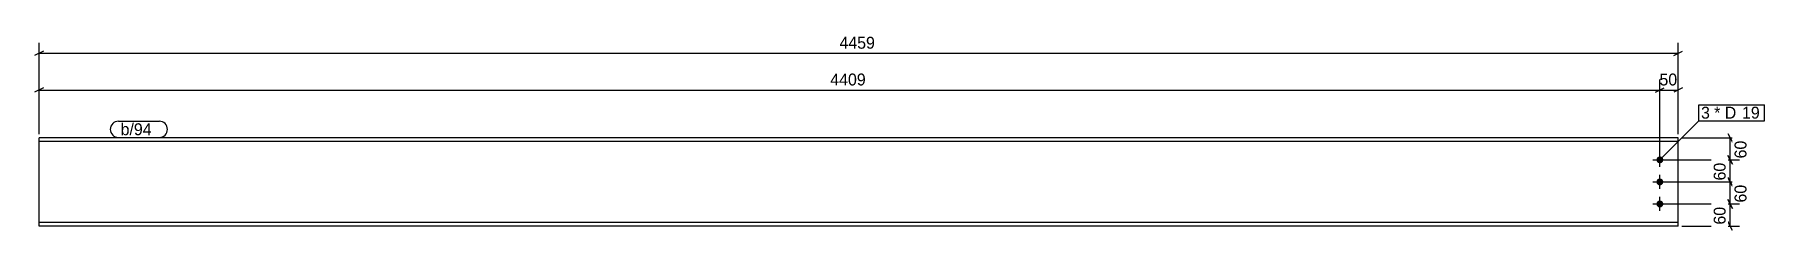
# Model space of a CAD drawing. Header units: millimetres. Extents: x 32 to 4737, y 32 to 565.
import ezdxf

# ---------------------------------------------------------------- set-up
doc = ezdxf.new("R2010")
doc.units = ezdxf.units.MM
doc.styles.add('Comic Sans MS', font='COMIC.TTF', dxfattribs={"height": 0.2})

msp = doc.modelspace()

# ---------------------------------------------------------------- hatches: boundary and pattern name
at = {"linetype": 'Continuous'}
for points in [[(4443.3, 224, -1), (4462.3, 224, -1)], [(4443.3, 164, -1), (4462.3, 164, -1)], [(4443.3, 104, -1), (4462.3, 104, -1)]]:
    msp.add_hatch(color=3, dxfattribs=at).paths.add_polyline_path(points)

# ---------------------------------------------------------------- linework, layer by layer
at = {"color": 8, "linetype": 'Continuous'}
for p, q in [((56, 520), (32, 508)), ((44, 294), (44, 542.4)), ((4490.8, 508), (4514.8, 520)), ((44, 514), (4502.8, 514)), ((44, 294), (44, 442.4)), ((4452.8, 234), (4452.8, 442.4)), ((4502.8, 294), (4502.8, 442.4)), ((56, 420), (32, 408)), ((4440.8, 408), (4464.8, 420)), ((4452.8, 414), (4502.8, 414)), ((4514.8, 420), (4490.8, 408)), ((4512.8, 284), (4672.4, 284)), ((4638, 296), (4650, 272)), ((4644, 224), (4644, 284)), ((4650, 212), (4638, 236)), ((4462.8, 224), (4672.4, 224)), ((4462.8, 164), (4669.6, 164)), ((4650, 152), (4638, 176)), ((4462.8, 104), (4672.4, 104)), ((4650, 92), (4638, 116)), ((4650, 32), (4638, 56)), ((4512.8, 44), (4669.6, 44))]:
    msp.add_line(p, q, dxfattribs=at)
at = {"color": 7, "linetype": 'Continuous'}
for p, q in [((44, 44), (44, 284)), ((4502.8, 284), (44, 284)), ((4502.8, 44), (4502.8, 284)), ((4502.8, 274.2), (44, 274.2)), ((4502.8, 53.8), (44, 53.8)), ((4502.8, 44), (44, 44))]:
    msp.add_line(p, q, dxfattribs=at)
at = {"color": 3, "linetype": 'Continuous'}
for p, q in [((4452.8, 205), (4452.8, 243)), ((4433.8, 224), (4471.8, 224)), ((4433.8, 164), (4471.8, 164)), ((4452.8, 145), (4452.8, 183)), ((4433.8, 104), (4471.8, 104)), ((4452.8, 85), (4452.8, 123))]:
    msp.add_line(p, q, dxfattribs=at)

# ---------------------------------------------------------------- wipeouts: each hides what was drawn before it
at = {"color": 0}
msp.add_wipeout([(4590.9, 336.1), (4590.9, 368.1), (4564.8, 368.1), (4564.8, 336.1)], dxfattribs=at)

# ---------------------------------------------------------------- next in the draw order: wipeouts: each hides what was drawn before it
for points in [[(2331.9, 520), (2331.9, 564.8), (2214.9, 564.8), (2214.9, 520)], [(4510.2, 420), (4510.2, 464.8), (4445.3, 464.8), (4445.3, 420)], [(4590.9, 336.1), (4590.9, 368.1), (4564.8, 368.1), (4564.8, 336.1)], [(365.3, 291), (365.3, 323), (266, 323), (266, 291)], [(4694.8, 286.5), (4650, 286.5), (4650, 221.5), (4694.8, 221.5)]]:
    msp.add_wipeout(points, dxfattribs=at)

# ---------------------------------------------------------------- next in the draw order: linework, layer by layer
at = {"color": 8, "linetype": 'Continuous'}
for p, q in [((4502.8, 294), (4502.8, 542.4)), ((4452.8, 234), (4452.8, 442.4)), ((44, 414), (4452.8, 414)), ((4440.8, 408), (4464.8, 420)), ((4638, 236), (4650, 212)), ((4462.8, 224), (4669.6, 224)), ((4644, 164), (4644, 224))]:
    msp.add_line(p, q, dxfattribs=at)
at = {"color": 7, "linetype": 'Continuous'}
for p, q in [((4452.8, 224), (4558.8, 330.1)), ((4558.8, 330.1), (4558.8, 374.1))]:
    msp.add_line(p, q, dxfattribs=at)

# ---------------------------------------------------------------- next in the draw order: texts
at = {"color": 3, "style": 'Comic Sans MS'}
for s, p in [('4459', (2221.3, 526.4)), ('50', (4451.7, 426.4))]:
    msp.add_text(s, height=32.38, dxfattribs=at).set_placement(p)
msp.add_text('60', height=32.38, rotation=90.0002, dxfattribs=at).set_placement((4688.4, 227.9))

# ---------------------------------------------------------------- next in the draw order: wipeouts: each hides what was drawn before it
at = {"color": 0}
for points in [[(4666.7, 336.1), (4666.7, 368.1), (4600.5, 368.1), (4600.5, 336.1)], [(365.3, 291), (365.3, 323), (266, 323), (266, 291)]]:
    msp.add_wipeout(points, dxfattribs=at)

# ---------------------------------------------------------------- next in the draw order: linework, layer by layer
at = {"color": 7, "linetype": 'Continuous'}
for p, q in [((260, 329), (371.3, 329)), ((260, 285), (371.3, 285))]:
    msp.add_line(p, q, dxfattribs=at)
for centre, start, end in [((260, 307), 90, 270), ((371.3, 307), 270, 90)]:
    msp.add_arc(centre, 22, start, end, dxfattribs=at)

# ---------------------------------------------------------------- next in the draw order: texts
at = {"color": 3, "style": 'Comic Sans MS'}
msp.add_text('b/94', height=32.38, dxfattribs=at).set_placement((266, 291))

# ---------------------------------------------------------------- next in the draw order: wipeouts: each hides what was drawn before it
at = {"color": 0}
for points in [[(2306.9, 420), (2306.9, 464.8), (2189.9, 464.8), (2189.9, 420)], [(4666.7, 336.1), (4666.7, 368.1), (4600.5, 368.1), (4600.5, 336.1)], [(4638, 226.5), (4593.2, 226.5), (4593.2, 161.5), (4638, 161.5)]]:
    msp.add_wipeout(points, dxfattribs=at)

# ---------------------------------------------------------------- next in the draw order: linework, layer by layer
at = {"color": 8, "linetype": 'Continuous'}
for p, q in [((4462.8, 164), (4672.4, 164)), ((4638, 176), (4650, 152)), ((4644, 104), (4644, 164))]:
    msp.add_line(p, q, dxfattribs=at)

# ---------------------------------------------------------------- next in the draw order: texts
at = {"color": 3, "style": 'Comic Sans MS'}
for s, height, p in [('4409', 32.38, (2196.3, 426.4)), ('3', 32.4, (4564.8, 336.1))]:
    msp.add_text(s, height=height, dxfattribs=at).set_placement(p)
msp.add_text('60', height=32.38, rotation=90.0002, dxfattribs=at).set_placement((4631.6, 167.9))

# ---------------------------------------------------------------- next in the draw order: wipeouts: each hides what was drawn before it
at = {"color": 0}
msp.add_wipeout([(4721.6, 336.1), (4721.6, 368.1), (4676.3, 368.1), (4676.3, 336.1)], dxfattribs=at)

# ---------------------------------------------------------------- next in the draw order: wipeouts: each hides what was drawn before it
for points in [[(4721.6, 336.1), (4721.6, 368.1), (4676.3, 368.1), (4676.3, 336.1)], [(4694.8, 166.5), (4650, 166.5), (4650, 101.5), (4694.8, 101.5)]]:
    msp.add_wipeout(points, dxfattribs=at)

# ---------------------------------------------------------------- next in the draw order: linework, layer by layer
at = {"color": 7, "linetype": 'Continuous'}
for p, q in [((4558.8, 374.1), (4737.2, 374.1)), ((4558.8, 330.1), (4737.2, 330.1)), ((4737.2, 330.1), (4737.2, 374.1))]:
    msp.add_line(p, q, dxfattribs=at)
at = {"color": 8, "linetype": 'Continuous'}
for p, q in [((4462.8, 104), (4669.6, 104)), ((4638, 116), (4650, 92)), ((4644, 44), (4644, 104))]:
    msp.add_line(p, q, dxfattribs=at)

# ---------------------------------------------------------------- next in the draw order: texts
at = {"color": 3, "style": 'Comic Sans MS'}
for s, p in [('* D', (4600.5, 336.1)), ('19', (4676.3, 336.1))]:
    msp.add_text(s, height=32.38, dxfattribs=at).set_placement(p)
msp.add_text('60', height=32.38, rotation=90.0002, dxfattribs=at).set_placement((4688.4, 107.9))

# ---------------------------------------------------------------- next in the draw order: wipeouts: each hides what was drawn before it
at = {"color": 0}
msp.add_wipeout([(4638, 106.5), (4593.2, 106.5), (4593.2, 41.5), (4638, 41.5)], dxfattribs=at)

# ---------------------------------------------------------------- next in the draw order: texts
at = {"color": 3, "style": 'Comic Sans MS'}
msp.add_text('60', height=32.38, rotation=90.0002, dxfattribs=at).set_placement((4631.6, 47.9))

doc.saveas('drawing.dxf')
